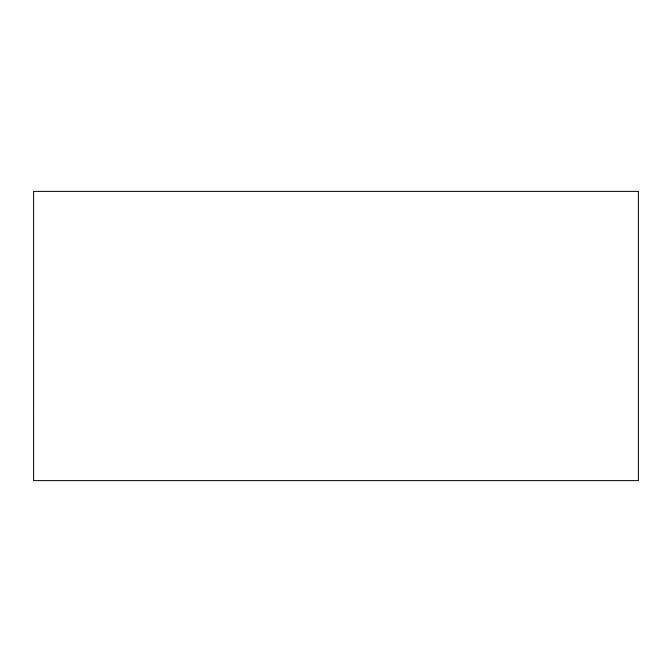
<?xml version="1.0" encoding="UTF-8"?>
<svg xmlns="http://www.w3.org/2000/svg" width="672" height="672" viewBox="0 0 672 672"><rect width="100%" height="100%" fill="white"/><g stroke="black" fill="none" stroke-linecap="round" stroke-linejoin="round"><path stroke-width="1.01" d="M638.4 191.369L33.617 191.369L33.6 480.631L638.4 480.631L638.4 191.369"/></g></svg>
